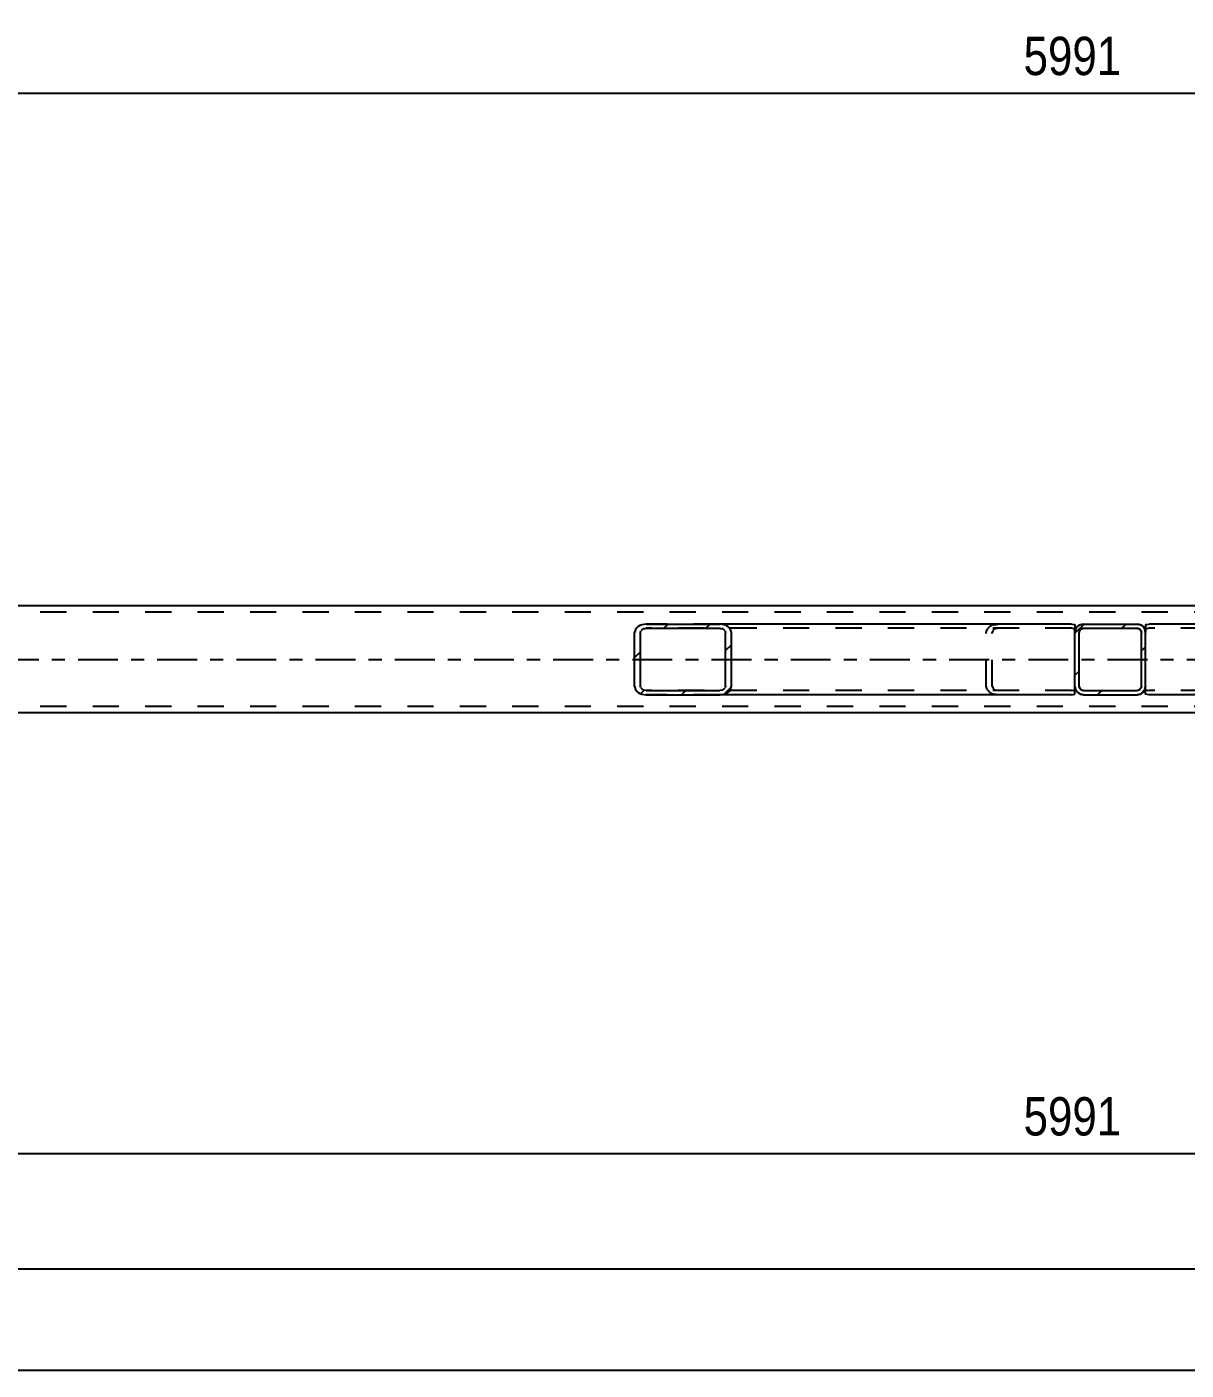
# Model space of a CAD drawing. Header units: millimetres. Extents: x -178 to 1011, y -683 to 158.
# Drawn here: x 259 to 345.7, y -297.1 to -196.7 of the extents above; entities that cross this region are included whole.
import ezdxf

# ---------------------------------------------------------------- set-up
doc = ezdxf.new("R2010")
doc.units = ezdxf.units.MM
doc.linetypes.add('DXK_LINE_DOT2', pattern=[3.9198, 1.9599, -1.9599])
doc.linetypes.add('DXK_LINE_DOT3', pattern=[5.9187, 2.979, -0.9799, 0.9799, -0.9799])
doc.styles.add('Arial Narrow', font='ARIALN.TTF', dxfattribs={"height": 0.2})

# ---------------------------------------------------------------- blocks, each defined once
blk = doc.blocks.new('Part-389678143-4369 - 4359')
at = {"linetype": 'Continuous'}
h = blk.add_hatch(dxfattribs=at)
h.set_pattern_fill('', scale=0.7, style=0, pattern_type=0)
h.set_pattern_definition([(45, (311.1471, -246.5324), (-1.57154, 1.57154), [])])
h.paths.add_polyline_path([(310.81, -246.58), (311.15, -246.53), (311.43, -246.39), (311.62, -246.19), (311.69, -245.94), (311.69, -241.94), (311.62, -241.7), (311.43, -241.49), (311.15, -241.35), (310.81, -241.3), (305.32, -241.3), (304.98, -241.35), (304.7, -241.49), (304.51, -241.7), (304.44, -241.94), (304.44, -245.94), (304.51, -246.19), (304.7, -246.39), (304.98, -246.53), (305.32, -246.58)])
h.paths.add_polyline_path([(305.15, -246.24), (305.01, -246.17), (304.91, -246.06), (304.88, -245.94), (304.88, -241.94), (304.91, -241.82), (305.01, -241.71), (305.15, -241.65), (305.32, -241.62), (310.81, -241.62), (310.98, -241.65), (311.12, -241.71), (311.22, -241.82), (311.25, -241.94), (311.25, -245.94), (311.22, -246.06), (311.12, -246.17), (310.98, -246.24), (310.81, -246.26), (305.32, -246.26)])
at = {"color": 2, "linetype": 'Continuous'}
for p, q in [((304.51, -241.7), (304.44, -241.94)), ((304.88, -241.94), (304.91, -241.82)), ((305.32, -241.3), (304.98, -241.35)), ((305.15, -241.65), (305.32, -241.62)), ((305.32, -241.3), (310.81, -241.3)), ((305.32, -241.62), (310.81, -241.62)), ((337.1, -241.3), (310.81, -241.3)), ((311.15, -241.35), (310.81, -241.3)), ((310.81, -241.62), (310.98, -241.65)), ((311.22, -241.82), (311.25, -241.94)), ((311.69, -241.94), (311.62, -241.7)), ((337.1, -241.3), (337.36, -241.34)), ((337.36, -241.34), (337.36, -241.35)), ((337.36, -241.35), (337.36, -241.49)), ((337.36, -241.49), (337.36, -241.94)), ((304.44, -245.94), (304.44, -241.94)), ((304.88, -245.94), (304.88, -241.94)), ((311.25, -245.94), (311.25, -241.94)), ((311.69, -245.94), (311.69, -241.94)), ((304.44, -245.94), (304.51, -246.19)), ((304.91, -246.06), (304.88, -245.94)), ((304.98, -246.53), (305.32, -246.58)), ((305.32, -246.26), (305.15, -246.24)), ((305.32, -246.26), (310.81, -246.26)), ((305.32, -246.58), (310.81, -246.58)), ((310.98, -246.24), (310.81, -246.26)), ((310.81, -246.58), (311.15, -246.53)), ((337.1, -246.58), (310.81, -246.58)), ((311.25, -245.94), (311.22, -246.06)), ((311.62, -246.19), (311.69, -245.94)), ((337.1, -246.58), (337.36, -246.54)), ((337.36, -246.54), (337.36, -245.94))]:
    blk.add_line(p, q, dxfattribs=at)
at = {"color": 7, "linetype": 'DXK_LINE_DOT2'}
for p, q in [((310.81, -241.3), (305.32, -241.3)), ((337.1, -241.62), (305.32, -241.62)), ((330.73, -241.94), (330.8, -241.7)), ((331.21, -241.82), (331.17, -241.94)), ((331.28, -241.35), (331.61, -241.3)), ((331.61, -241.62), (331.45, -241.65)), ((337.27, -241.65), (337.1, -241.62)), ((337.36, -241.69), (337.27, -241.65)), ((337.36, -241.34), (337.36, -241.34)), ((337.36, -241.49), (337.36, -241.69)), ((337.36, -245.94), (337.36, -241.7)), ((330.73, -245.94), (330.73, -241.94)), ((331.17, -245.94), (331.17, -241.94)), ((337.1, -246.26), (305.32, -246.26)), ((310.81, -246.58), (305.32, -246.58)), ((330.8, -246.19), (330.73, -245.94)), ((331.17, -245.94), (331.21, -246.06)), ((331.61, -246.58), (331.28, -246.53)), ((331.45, -246.24), (331.61, -246.26)), ((337.1, -246.26), (337.27, -246.24)), ((337.27, -246.24), (337.36, -246.19))]:
    blk.add_line(p, q, dxfattribs=at)
at = {"color": 2, "linetype": 'Continuous'}
for centre, radius, start, end in [((305.19, -242.13), 0.802, 104.5547, 147.5896), ((305.25, -242.03), 0.401, 104.5547, 147.5896), ((310.88, -242.03), 0.401, 32.4104, 75.4453), ((310.95, -242.13), 0.802, 32.4104, 75.4453), ((305.19, -245.76), 0.802, 212.4104, 255.4453), ((305.25, -245.85), 0.401, 212.4104, 255.4453), ((310.88, -245.85), 0.401, 284.5547, 327.5896), ((310.95, -245.76), 0.802, 284.5547, 327.5896)]:
    blk.add_arc(centre, radius, start, end, dxfattribs=at)
at = {"color": 7, "linetype": 'DXK_LINE_DOT2'}
for centre, radius, start, end in [((331.48, -242.13), 0.802, 104.5547, 147.5896), ((331.55, -242.03), 0.401, 104.5547, 147.5896), ((331.48, -245.76), 0.802, 212.4104, 255.4453), ((331.55, -245.85), 0.401, 212.4104, 255.4453)]:
    blk.add_arc(centre, radius, start, end, dxfattribs=at)
blk = doc.blocks.new('Part-389678143-4455 - 4359')
at = {"linetype": 'Continuous'}
h = blk.add_hatch(dxfattribs=at)
h.set_pattern_fill('', scale=0.7, style=0, pattern_type=0)
h.set_pattern_definition([(45, (375.019, -246.5324), (-1.57154, 1.57154), [])])
h.paths.add_polyline_path([(374.68, -246.58), (375.02, -246.53), (375.3, -246.39), (375.49, -246.19), (375.56, -245.94), (375.56, -241.94), (375.49, -241.7), (375.3, -241.49), (375.02, -241.35), (374.68, -241.3), (369.19, -241.3), (368.86, -241.35), (368.57, -241.49), (368.38, -241.7), (368.31, -241.94), (368.31, -245.94), (368.38, -246.19), (368.57, -246.39), (368.86, -246.53), (369.19, -246.58)])
h.paths.add_polyline_path([(369.02, -246.24), (368.88, -246.17), (368.79, -246.06), (368.75, -245.94), (368.75, -241.94), (368.79, -241.82), (368.88, -241.71), (369.02, -241.65), (369.19, -241.62), (374.68, -241.62), (374.85, -241.65), (374.99, -241.71), (375.09, -241.82), (375.12, -241.94), (375.12, -245.94), (375.09, -246.06), (374.99, -246.17), (374.85, -246.24), (374.68, -246.26), (369.19, -246.26)])
at = {"color": 2, "linetype": 'Continuous'}
for p, q in [((342.64, -241.34), (342.9, -241.3)), ((342.64, -241.34), (342.64, -241.94)), ((369.19, -241.3), (342.9, -241.3)), ((368.38, -241.7), (368.31, -241.94)), ((368.75, -241.94), (368.79, -241.82)), ((369.19, -241.3), (368.86, -241.35)), ((369.02, -241.65), (369.19, -241.62)), ((369.19, -241.3), (374.68, -241.3)), ((369.19, -241.62), (374.68, -241.62)), ((375.02, -241.35), (374.68, -241.3)), ((374.68, -241.62), (374.85, -241.65)), ((375.09, -241.82), (375.12, -241.94)), ((375.56, -241.94), (375.49, -241.7)), ((368.31, -245.94), (368.31, -241.94)), ((368.75, -245.94), (368.75, -241.94)), ((375.12, -245.94), (375.12, -241.94)), ((375.56, -245.94), (375.56, -241.94)), ((342.64, -246.53), (342.64, -245.94)), ((342.64, -246.54), (342.64, -246.53)), ((342.9, -246.58), (342.64, -246.54)), ((369.19, -246.58), (342.9, -246.58)), ((368.31, -245.94), (368.38, -246.19)), ((368.79, -246.06), (368.75, -245.94)), ((368.86, -246.53), (369.19, -246.58)), ((369.19, -246.26), (369.02, -246.24)), ((369.19, -246.26), (374.68, -246.26)), ((369.19, -246.58), (374.68, -246.58)), ((374.85, -246.24), (374.68, -246.26)), ((374.68, -246.58), (375.02, -246.53)), ((375.12, -245.94), (375.09, -246.06)), ((375.49, -246.19), (375.56, -245.94))]:
    blk.add_line(p, q, dxfattribs=at)
at = {"color": 7, "linetype": 'DXK_LINE_DOT2'}
for p, q in [((342.64, -241.34), (342.64, -241.69)), ((342.73, -241.65), (342.64, -241.69)), ((342.9, -241.62), (342.73, -241.65)), ((374.68, -241.62), (342.9, -241.62)), ((348.39, -241.3), (348.73, -241.35)), ((348.56, -241.65), (348.39, -241.62)), ((348.83, -241.94), (348.8, -241.82)), ((349.2, -241.7), (349.27, -241.94)), ((374.68, -241.3), (369.19, -241.3)), ((342.64, -246.39), (342.64, -241.94)), ((348.83, -245.94), (348.83, -241.94)), ((349.27, -245.94), (349.27, -241.94)), ((342.64, -246.19), (342.73, -246.24)), ((342.73, -246.24), (342.9, -246.26)), ((374.68, -246.26), (342.9, -246.26)), ((348.39, -246.26), (348.56, -246.24)), ((348.73, -246.53), (348.39, -246.58)), ((348.8, -246.06), (348.83, -245.94)), ((349.27, -245.94), (349.2, -246.19)), ((374.68, -246.58), (369.19, -246.58))]:
    blk.add_line(p, q, dxfattribs=at)
for centre, radius, start, end in [((348.46, -242.03), 0.401, 32.4105, 75.4453), ((348.52, -242.13), 0.802, 32.4105, 75.4453), ((348.46, -245.85), 0.401, 284.5547, 327.5895), ((348.52, -245.76), 0.802, 284.5547, 327.5895)]:
    blk.add_arc(centre, radius, start, end, dxfattribs=at)
at = {"color": 2, "linetype": 'Continuous'}
for centre, radius, start, end in [((369.06, -242.13), 0.802, 104.5547, 147.5895), ((369.12, -242.03), 0.401, 104.5547, 147.5895), ((374.75, -242.03), 0.401, 32.4105, 75.4453), ((374.82, -242.13), 0.802, 32.4105, 75.4453), ((369.06, -245.76), 0.802, 212.4105, 255.4453), ((369.12, -245.85), 0.401, 212.4105, 255.4453), ((374.75, -245.85), 0.401, 284.5547, 327.5895), ((374.82, -245.76), 0.802, 284.5547, 327.5895)]:
    blk.add_arc(centre, radius, start, end, dxfattribs=at)
blk = doc.blocks.new('Part-389678143-4530 - 4359')
at = {"linetype": 'Continuous'}
h = blk.add_hatch(dxfattribs=at)
h.set_pattern_fill('', scale=0.7, style=0, pattern_type=0)
h.set_pattern_definition([(45, (342.2463, -246.5324), (-1.57154, 1.57154), [])])
h.paths.add_polyline_path([(342, -246.58), (342.25, -246.53), (342.45, -246.39), (342.59, -246.19), (342.64, -245.94), (342.64, -241.94), (342.59, -241.7), (342.45, -241.49), (342.25, -241.35), (342, -241.3), (338, -241.3), (337.76, -241.35), (337.55, -241.49), (337.41, -241.7), (337.36, -241.94), (337.36, -245.94), (337.41, -246.19), (337.55, -246.39), (337.76, -246.53), (338, -246.58)])
h.paths.add_polyline_path([(337.88, -246.24), (337.78, -246.17), (337.71, -246.06), (337.68, -245.94), (337.68, -241.94), (337.71, -241.82), (337.78, -241.71), (337.88, -241.65), (338, -241.62), (342, -241.62), (342.12, -241.65), (342.23, -241.71), (342.3, -241.82), (342.32, -241.94), (342.32, -245.94), (342.3, -246.06), (342.23, -246.17), (342.12, -246.24), (342, -246.26), (338, -246.26)])
at = {"color": 7, "linetype": 'DXK_LINE_DOT2'}
for p, q in [((337.36, -241.94), (337.41, -241.7)), ((337.71, -241.82), (337.68, -241.94)), ((337.76, -241.35), (338, -241.3)), ((338, -241.62), (337.88, -241.65)), ((338, -241.3), (342, -241.3)), ((338, -241.62), (342, -241.62)), ((342, -241.3), (342.25, -241.35)), ((342.12, -241.65), (342, -241.62)), ((342.32, -241.94), (342.3, -241.82)), ((342.59, -241.7), (342.64, -241.94)), ((337.36, -245.94), (337.36, -241.94)), ((337.68, -245.94), (337.68, -241.94)), ((342.32, -245.94), (342.32, -241.94)), ((342.64, -245.94), (342.64, -241.94)), ((337.41, -246.19), (337.36, -245.94)), ((337.68, -245.94), (337.71, -246.06)), ((338, -246.58), (337.76, -246.53)), ((337.88, -246.24), (338, -246.26)), ((338, -246.26), (342, -246.26)), ((338, -246.58), (342, -246.58)), ((342, -246.26), (342.12, -246.24)), ((342.25, -246.53), (342, -246.58)), ((342.3, -246.06), (342.32, -245.94)), ((342.64, -245.94), (342.59, -246.19))]:
    blk.add_line(p, q, dxfattribs=at)
at = {"color": 2, "linetype": 'Continuous'}
for p, q in [((337.41, -241.7), (337.36, -241.94)), ((337.68, -241.94), (337.71, -241.82)), ((338, -241.3), (337.76, -241.35)), ((337.88, -241.65), (338, -241.62)), ((338, -241.3), (342, -241.3)), ((338, -241.62), (342, -241.62)), ((342.25, -241.35), (342, -241.3)), ((342, -241.62), (342.12, -241.65)), ((342.3, -241.82), (342.32, -241.94)), ((342.64, -241.94), (342.59, -241.7)), ((337.36, -245.94), (337.36, -241.94)), ((337.68, -245.94), (337.68, -241.94)), ((342.32, -245.94), (342.32, -241.94)), ((342.64, -245.94), (342.64, -241.94)), ((337.36, -245.94), (337.41, -246.19)), ((337.71, -246.06), (337.68, -245.94)), ((337.76, -246.53), (338, -246.58)), ((338, -246.26), (337.88, -246.24)), ((338, -246.26), (342, -246.26)), ((338, -246.58), (342, -246.58)), ((342.12, -246.24), (342, -246.26)), ((342, -246.58), (342.25, -246.53)), ((342.32, -245.94), (342.3, -246.06)), ((342.59, -246.19), (342.64, -245.94))]:
    blk.add_line(p, q, dxfattribs=at)
at = {"color": 7, "linetype": 'DXK_LINE_DOT2'}
for centre, radius, start, end in [((338, -241.94), 0.64, 112.5, 157.5), ((338, -241.94), 0.32, 112.5, 157.5), ((342, -241.94), 0.32, 22.5, 67.5), ((342, -241.94), 0.64, 22.5, 67.5), ((338, -245.94), 0.64, 202.5, 247.5), ((338, -245.94), 0.32, 202.5, 247.5), ((342, -245.94), 0.32, 292.5, 337.5), ((342, -245.94), 0.64, 292.5, 337.5)]:
    blk.add_arc(centre, radius, start, end, dxfattribs=at)
at = {"color": 2, "linetype": 'Continuous'}
for centre, radius, start, end in [((338, -241.94), 0.64, 112.5, 157.5), ((338, -241.94), 0.32, 112.5, 157.5), ((342, -241.94), 0.32, 22.5, 67.5), ((342, -241.94), 0.64, 22.5, 67.5), ((338, -245.94), 0.64, 202.5, 247.5), ((338, -245.94), 0.32, 202.5, 247.5), ((342, -245.94), 0.32, 292.5, 337.5), ((342, -245.94), 0.64, 292.5, 337.5)]:
    blk.add_arc(centre, radius, start, end, dxfattribs=at)
blk = doc.blocks.new('Part-389678143-4523 - 4359')
at = {"color": 7, "linetype": 'DXK_LINE_DOT2'}
for p, q in [((799, -240.42), (-39, -240.42)), ((799, -247.46), (-39, -247.46))]:
    blk.add_line(p, q, dxfattribs=at)
at = {"color": 2, "linetype": 'Continuous'}
for p, q in [((794.2, -239.94), (-34.2, -239.94)), ((794.2, -247.94), (-34.2, -247.94))]:
    blk.add_line(p, q, dxfattribs=at)
at = {"color": 7, "linetype": 'DXK_LINE_DOT3'}
blk.add_line((-39, -243.94), (799, -243.94), dxfattribs=at)
blk = doc.blocks.new('StraightDimension-389678143-5124 - 4359')
at = {"color": 7, "linetype": 'Continuous'}
blk.add_line((-39, -289.49), (799, -289.49), dxfattribs=at)
blk = doc.blocks.new('StraightDimension-389678143-5183 - 4359')
at = {"color": 7, "linetype": 'Continuous'}
blk.add_line((-40, -297.06), (800, -297.06), dxfattribs=at)
blk = doc.blocks.new('StraightDimension-389678143-26667 - 4359')
at = {"color": 7, "linetype": 'Continuous'}
blk.add_line((217.36, -201.63), (457, -201.63), dxfattribs=at)
at = {"color": 0}
blk.add_wipeout([(341.44, -200.88), (341.44, -196.68), (332.92, -196.68), (332.92, -200.88)], dxfattribs=at)
at = {"color": 3, "style": 'Arial Narrow'}
blk.add_text('5991', height=2.863, dxfattribs=at).set_placement((333.52, -200.28))
blk = doc.blocks.new('StraightDimension-389678143-26728 - 4359')
at = {"color": 7, "linetype": 'Continuous'}
blk.add_line((217.36, -280.87), (457, -280.87), dxfattribs=at)
at = {"color": 0}
blk.add_wipeout([(341.44, -280.12), (341.44, -275.92), (332.92, -275.92), (332.92, -280.12)], dxfattribs=at)
at = {"color": 3, "style": 'Arial Narrow'}
blk.add_text('5991', height=2.863, dxfattribs=at).set_placement((333.52, -279.52))

msp = doc.modelspace()

# ---------------------------------------------------------------- block references
for name in ['StraightDimension-389678143-26667 - 4359', 'Part-389678143-4523 - 4359', 'Part-389678143-4369 - 4359', 'Part-389678143-4530 - 4359', 'Part-389678143-4455 - 4359', 'StraightDimension-389678143-5124 - 4359']:
    msp.add_blockref(name, (0, 0))

# ---------------------------------------------------------------- next in the draw order: block references
msp.add_blockref('StraightDimension-389678143-5183 - 4359', (0, 0))

# ---------------------------------------------------------------- next in the draw order: block references
msp.add_blockref('StraightDimension-389678143-26728 - 4359', (0, 0))

doc.saveas('drawing.dxf')
